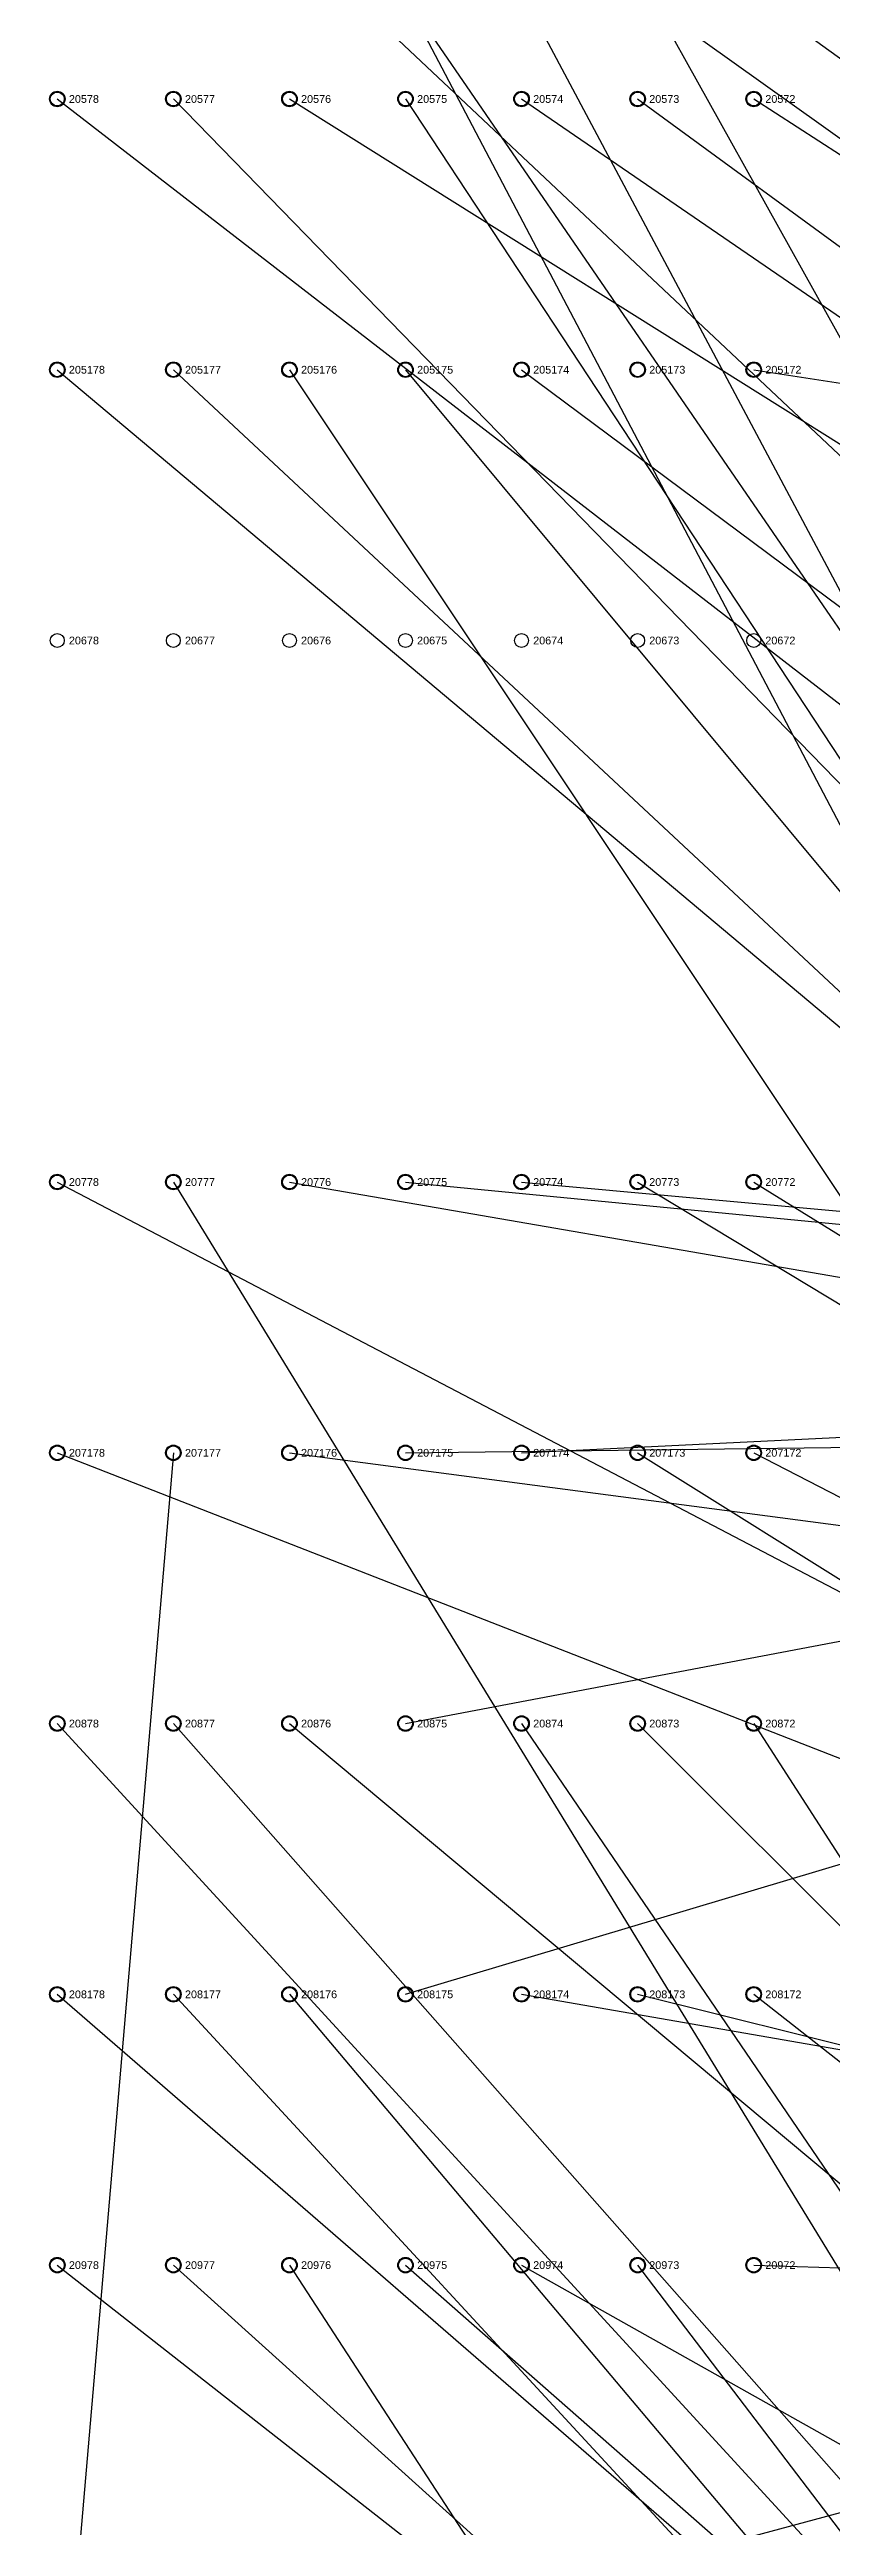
# Model space of a CAD drawing. Extents: x -5 to 376, y -217 to 241.
# Drawn here: x 49.6 to 75.2, y 56.8 to 138.1 of the extents above; entities that cross this region are included whole.
import ezdxf

# ---------------------------------------------------------------- set-up
doc = ezdxf.new("R2010")
doc.units = 0
for name, color, linetype in [('BOTTOM_WIRES_BLUE', 5, 'CONTINUOUS'), ('FIXTURE_INTERFACE_PIN', 4, 'CONTINUOUS'), ('TESTER_INTERFACE_PIN', 144, 'CONTINUOUS'), ('TESTER_INTERFACE_PIN_LABEL', 144, 'CONTINUOUS')]:
    doc.layers.add(name, color=color, linetype=linetype)
doc.styles.get("Standard").update_dxf_attribs({"font": 'arial.ttf'})

msp = doc.modelspace()

# ---------------------------------------------------------------- linework, layer by layer
at = {"layer": 'BOTTOM_WIRES_BLUE'}
for p, q in [((53.62194, 154.2415), (140.41882, -10.85342)), ((57.43194, 154.2415), (183.2991, -82.12582)), ((61.24194, 154.2415), (198.37908, -92.14358)), ((53.62194, 145.3515), (145.48866, 58.87466)), ((57.43194, 145.3515), (227.75418, -102.92334)), ((61.24194, 145.3515), (224.3709, 28.93568)), ((65.05194, 145.3515), (245.63832, 14.8844)), ((49.81194, 136.4615), (127.4191, 76.42606)), ((53.62194, 136.4615), (129.64922, 58.31586)), ((57.43194, 136.4615), (208.81086, 41.5544)), ((61.24194, 136.4615), (207.12938, -85.2551)), ((65.05194, 136.4615), (133.71068, 89.38514)), ((68.86194, 136.4615), (267.27912, -8.7249)), ((72.67194, 136.4615), (127.61976, 101.0158)), ((49.81194, 127.5715), (140.7795, 51.12512)), ((53.62194, 127.5715), (129.63906, 56.60644)), ((57.43194, 127.5715), (207.4291, -97.58426)), ((61.24194, 127.5715), (229.18928, -74.21372)), ((65.05194, 127.5715), (147.09902, 66.41592)), ((72.67194, 127.5715), (105.69194, 122.4915)), ((49.81194, 100.9015), (133.9596, 56.81472)), ((53.62194, 100.9015), (171.069, -91.01328)), ((57.43194, 100.9015), (284.76194, 61.5315)), ((61.24194, 100.9015), (142.40002, 93.0148)), ((65.05194, 100.9015), (130.0988, 94.95536)), ((68.86194, 100.9015), (243.75872, -4.97586)), ((72.67194, 100.9015), (158.09976, 47.97552)), ((61.24194, 83.1215), (142.40002, 98.51644)), ((61.24194, 74.2315), (142.40002, 98.51644)), ((65.05194, 92.0115), (140.64996, 95.68434)), ((61.24194, 92.0115), (142.40002, 93.0148)), ((53.62194, 92.0115), (49.81194, 47.5615)), ((49.81194, 92.0115), (133.27888, 59.39536)), ((57.43194, 92.0115), (288.57194, 61.5315)), ((68.86194, 92.0115), (249.54992, -21.05406)), ((72.67194, 92.0115), (158.09976, 47.97552)), ((49.81194, 83.1215), (143.01978, -18.45564)), ((53.62194, 83.1215), (227.71354, -114.26444)), ((57.43194, 83.1215), (209.50428, -44.03344)), ((65.05194, 83.1215), (202.16368, -118.26494)), ((68.86194, 83.1215), (109.50194, 42.4815)), ((72.67194, 83.1215), (134.51078, -12.87526)), ((49.81194, 74.2315), (146.55038, -9.63422)), ((53.62194, 74.2315), (227.71354, -114.26444)), ((57.43194, 74.2315), (194.27952, -88.1253)), ((65.05194, 74.2315), (292.38194, 34.8615)), ((68.86194, 74.2315), (140.73886, 56.33466)), ((72.67194, 74.2315), (161.4805, 4.70408)), ((72.67194, 56.4515), (133.37032, 72.7964)), ((49.81194, 65.3415), (151.37892, -14.2748)), ((53.62194, 65.3415), (227.64496, -91.6051)), ((57.43194, 65.3415), (133.63194, -51.83124)), ((61.24194, 65.3415), (225.35896, -78.8543)), ((65.05194, 65.3415), (105.69194, 42.4815)), ((68.86194, 65.3415), (109.50194, 12.0015)), ((72.67194, 65.3415), (256.57048, 59.73572))]:
    msp.add_line(p, q, dxfattribs=at)
at = {"layer": 'FIXTURE_INTERFACE_PIN'}
for centre in [(49.81194, 136.4615), (53.62194, 136.4615), (57.43194, 136.4615), (61.24194, 136.4615), (65.05194, 136.4615), (68.86194, 136.4615), (72.67194, 136.4615), (49.81194, 127.5715), (53.62194, 127.5715), (57.43194, 127.5715), (61.24194, 127.5715), (65.05194, 127.5715), (68.86194, 127.5715), (72.67194, 127.5715), (49.81194, 100.9015), (53.62194, 100.9015), (57.43194, 100.9015), (61.24194, 100.9015), (65.05194, 100.9015), (68.86194, 100.9015), (72.67194, 100.9015), (49.81194, 92.0115), (53.62194, 92.0115), (57.43194, 92.0115), (61.24194, 92.0115), (65.05194, 92.0115), (68.86194, 92.0115), (72.67194, 92.0115), (49.81194, 83.1215), (53.62194, 83.1215), (57.43194, 83.1215), (61.24194, 83.1215), (65.05194, 83.1215), (68.86194, 83.1215), (72.67194, 83.1215), (49.81194, 74.2315), (53.62194, 74.2315), (57.43194, 74.2315), (61.24194, 74.2315), (65.05194, 74.2315), (68.86194, 74.2315), (72.67194, 74.2315), (49.81194, 65.3415), (53.62194, 65.3415), (57.43194, 65.3415), (61.24194, 65.3415), (65.05194, 65.3415), (68.86194, 65.3415), (72.67194, 65.3415)]:
    msp.add_circle(centre, 0.254, dxfattribs=at)
at = {"layer": 'TESTER_INTERFACE_PIN'}
for centre in [(49.81194, 136.4615), (53.62194, 136.4615), (57.43194, 136.4615), (61.24194, 136.4615), (65.05194, 136.4615), (68.86194, 136.4615), (72.67194, 136.4615), (49.81194, 127.5715), (53.62194, 127.5715), (57.43194, 127.5715), (61.24194, 127.5715), (65.05194, 127.5715), (68.86194, 127.5715), (72.67194, 127.5715), (49.81194, 118.6815), (53.62194, 118.6815), (57.43194, 118.6815), (61.24194, 118.6815), (65.05194, 118.6815), (68.86194, 118.6815), (72.67194, 118.6815), (49.81194, 100.9015), (53.62194, 100.9015), (57.43194, 100.9015), (61.24194, 100.9015), (65.05194, 100.9015), (68.86194, 100.9015), (72.67194, 100.9015), (49.81194, 92.0115), (53.62194, 92.0115), (57.43194, 92.0115), (61.24194, 92.0115), (65.05194, 92.0115), (68.86194, 92.0115), (72.67194, 92.0115), (49.81194, 83.1215), (53.62194, 83.1215), (57.43194, 83.1215), (61.24194, 83.1215), (65.05194, 83.1215), (68.86194, 83.1215), (72.67194, 83.1215), (49.81194, 74.2315), (53.62194, 74.2315), (57.43194, 74.2315), (61.24194, 74.2315), (65.05194, 74.2315), (68.86194, 74.2315), (72.67194, 74.2315), (49.81194, 65.3415), (53.62194, 65.3415), (57.43194, 65.3415), (61.24194, 65.3415), (65.05194, 65.3415), (68.86194, 65.3415), (72.67194, 65.3415)]:
    msp.add_circle(centre, 0.2286, dxfattribs=at)

# ---------------------------------------------------------------- texts
at = {"layer": 'TESTER_INTERFACE_PIN_LABEL'}
for s, p in [('20578', (50.19294, 136.3345)), ('20577', (54.00294, 136.3345)), ('20576', (57.81294, 136.3345)), ('20575', (61.62294, 136.3345)), ('20574', (65.43294, 136.3345)), ('20573', (69.24294, 136.3345)), ('20572', (73.05294, 136.3345)), ('205178', (50.19294, 127.4445)), ('205177', (54.00294, 127.4445)), ('205176', (57.81294, 127.4445)), ('205175', (61.62294, 127.4445)), ('205174', (65.43294, 127.4445)), ('205173', (69.24294, 127.4445)), ('205172', (73.05294, 127.4445)), ('20678', (50.19294, 118.5545)), ('20677', (54.00294, 118.5545)), ('20676', (57.81294, 118.5545)), ('20675', (61.62294, 118.5545)), ('20674', (65.43294, 118.5545)), ('20673', (69.24294, 118.5545)), ('20672', (73.05294, 118.5545)), ('20778', (50.19294, 100.7745)), ('20777', (54.00294, 100.7745)), ('20776', (57.81294, 100.7745)), ('20775', (61.62294, 100.7745)), ('20774', (65.43294, 100.7745)), ('20773', (69.24294, 100.7745)), ('20772', (73.05294, 100.7745)), ('207178', (50.19294, 91.8845)), ('207177', (54.00294, 91.8845)), ('207176', (57.81294, 91.8845)), ('207175', (61.62294, 91.8845)), ('207174', (65.43294, 91.8845)), ('207173', (69.24294, 91.8845)), ('207172', (73.05294, 91.8845)), ('20878', (50.19294, 82.9945)), ('20877', (54.00294, 82.9945)), ('20876', (57.81294, 82.9945)), ('20875', (61.62294, 82.9945)), ('20874', (65.43294, 82.9945)), ('20873', (69.24294, 82.9945)), ('20872', (73.05294, 82.9945)), ('208178', (50.19294, 74.1045)), ('208177', (54.00294, 74.1045)), ('208176', (57.81294, 74.1045)), ('208175', (61.62294, 74.1045)), ('208174', (65.43294, 74.1045)), ('208173', (69.24294, 74.1045)), ('208172', (73.05294, 74.1045)), ('20978', (50.19294, 65.2145)), ('20977', (54.00294, 65.2145)), ('20976', (57.81294, 65.2145)), ('20975', (61.62294, 65.2145)), ('20974', (65.43294, 65.2145)), ('20973', (69.24294, 65.2145)), ('20972', (73.05294, 65.2145))]:
    msp.add_text(s, height=0.254, dxfattribs=at).set_placement(p)

doc.saveas('drawing.dxf')
